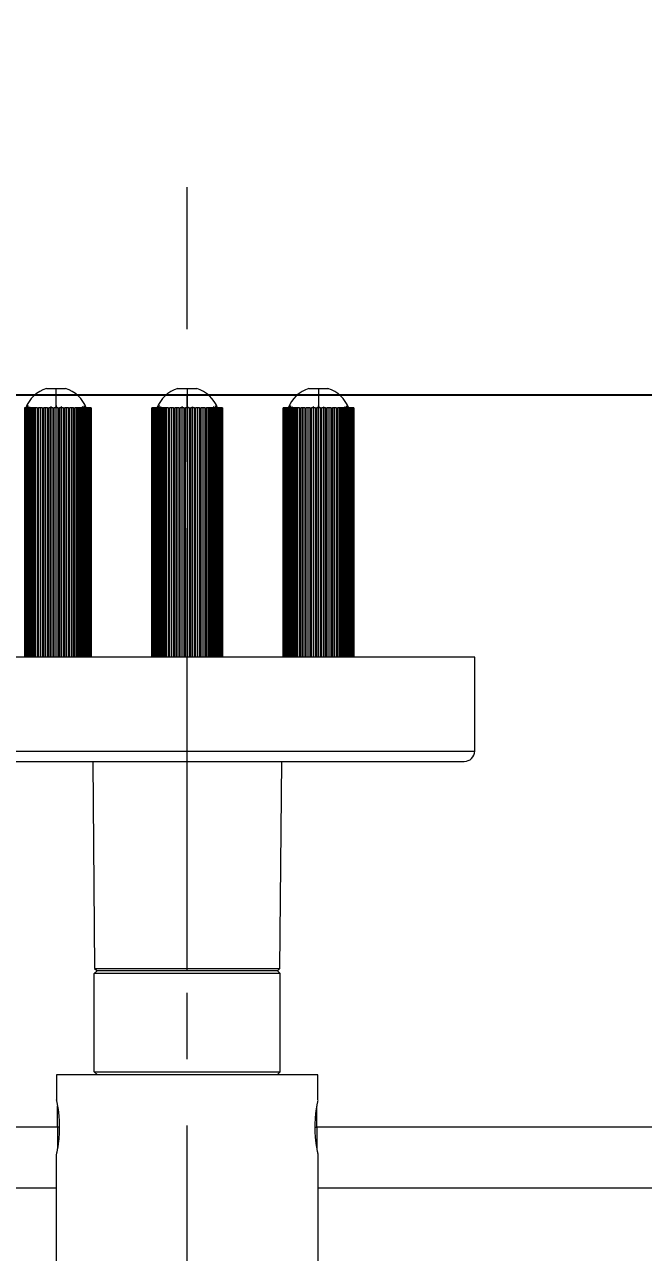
# Model space of a CAD drawing. Extents: x 3274 to 6433, y 0 to 2315.
# Drawn here: x 4212 to 4271.2, y 2053.3 to 2170.8 of the extents above; entities that cross this region are included whole.
import ezdxf

# ---------------------------------------------------------------- set-up
doc = ezdxf.new("R2010")
doc.units = 0
doc.header["$LTSCALE"] = 4
doc.header["$MEASUREMENT"] = 0
doc.header["$PDMODE"] = 3
doc.header["$PDSIZE"] = -10
doc.linetypes.add('CENTER2', pattern=[28.575, 19.05, -3.175, 3.175, -3.175])
doc.layers.get('0').update_dxf_attribs({"linetype": 'CONTINUOUS'})
doc.layers.get('DEFPOINTS').update_dxf_attribs({"linetype": 'CONTINUOUS'})
doc.layers.add('1', color=7, linetype='CONTINUOUS', true_color=0xffffff)
doc.layers.add('Cneter', color=1, linetype='CENTER2', lineweight=13)
doc.styles.add('Daelim Dimension', font='NanumGothic.ttf')
doc.dimstyles.new('DEFAULT', dxfattribs={"dimscale": 2, "dimtxt": 2, "dimasz": 2, "dimexe": 0, "dimexo": 2, "dimgap": 1, "dimtad": 1, "dimdec": 1, "dimzin": 9, "dimdsep": 46, "dimtxsty": 'Daelim Dimension', "dimcen": 0.5, "dimclrd": 252, "dimclre": 252, "dimclrt": 3, "dimadec": 1, "dimazin": 0, "dimtfac": 1, "dimtdec": 1, "dimtix": 1, "dimtmove": 0, "dimatfit": 3, "dimfxl": 1, "dimtolj": 1, "dimtzin": 1, "dimlwd": 9, "dimlwe": 9, "dimarcsym": 0})

# ---------------------------------------------------------------- blocks, each defined once
blk = doc.blocks.new('*D0')
at = {"color": 5, "lineweight": 9, "ltscale": 0.5, "transparency": 16777216}
for p, q in [((4152.52, 2170.76), (4152.52, 2192.37)), ((4302.52, 2170.76), (4302.52, 2192.37)), ((4294.52, 2190.37), (4160.52, 2190.37))]:
    blk.add_line(p, q, dxfattribs=at)
at = {"color": 5, "ltscale": 0.5, "transparency": 16777216}
for points in [[(4160.52, 2191.7), (4160.52, 2189.04), (4152.52, 2190.37)], [(4294.52, 2191.7), (4294.52, 2189.04), (4302.52, 2190.37)]]:
    blk.add_solid(points, dxfattribs=at)
at = {"layer": 'DEFPOINTS', "color": 0, "ltscale": 0.5, "transparency": 16777216}
for p in [(4152.52, 2190.37), (4152.52, 2166.76), (4302.52, 2166.76)]:
    blk.add_point(p, dxfattribs=at)
at = {"color": 7, "ltscale": 0.5, "transparency": 16777216, "insert": (4227.52, 2203.26), "char_height": 20, "attachment_point": 5, "style": 'Daelim Dimension'}
blk.add_mtext('\\A1;150~240', dxfattribs=at)
blk = doc.blocks.new('*D1')
at = {"color": 5, "lineweight": 9, "ltscale": 0.5, "transparency": 16777216}
for p, q in [((4336.52, 2135.39), (4578.33, 2135.39)), ((4576.33, 1656.29), (4576.33, 2127.39)), ((4249.99, 1648.29), (4578.33, 1648.29))]:
    blk.add_line(p, q, dxfattribs=at)
at = {"color": 5, "ltscale": 0.5, "transparency": 16777216}
for points in [[(4575, 2127.39), (4577.66, 2127.39), (4576.33, 2135.39)], [(4575, 1656.29), (4577.66, 1656.29), (4576.33, 1648.29)]]:
    blk.add_solid(points, dxfattribs=at)
at = {"layer": 'DEFPOINTS', "color": 0, "ltscale": 0.5, "transparency": 16777216}
for p in [(4332.52, 2135.39), (4576.33, 2135.39), (4245.99, 1648.29)]:
    blk.add_point(p, dxfattribs=at)
at = {"color": 7, "ltscale": 0.5, "transparency": 16777216, "insert": (4563.44, 1891.84), "char_height": 20, "attachment_point": 5, "rotation": 90, "style": 'Daelim Dimension'}
blk.add_mtext('\\A1;487', dxfattribs=at)

msp = doc.modelspace()

# ---------------------------------------------------------------- linework, layer by layer
at = {"ltscale": 0.5}
msp.add_line((3799.05, 2135.39), (5575.14, 2135.39), dxfattribs=at)
at = {"layer": '1', "color": 7, "linetype": 'Continuous', "lineweight": 18}
for p, q in [((4214.04, 2135.99), (4214.96, 2135.99)), ((4214.96, 2135.99), (4215.87, 2135.99)), ((4226.6, 2135.99), (4227.52, 2135.99)), ((4227.52, 2135.99), (4228.43, 2135.99)), ((4239.16, 2135.99), (4240.07, 2135.99)), ((4240.07, 2135.99), (4240.99, 2135.99)), ((4214.97, 2110.29), (4214.97, 2134.34)), ((4227.53, 2110.29), (4227.53, 2134.34)), ((4240.09, 2110.29), (4240.09, 2134.34)), ((4211.95, 2134.13), (4211.96, 2134.13)), ((4212.05, 2134.13), (4211.96, 2134.13)), ((4212.09, 2134.13), (4212.05, 2134.13)), ((4212.05, 2134.13), (4212.05, 2110.29)), ((4212.12, 2134.13), (4212.09, 2134.13)), ((4212.09, 2134.13), (4212.09, 2110.29)), ((4212.26, 2134.19), (4212.26, 2110.29)), ((4212.33, 2134.13), (4212.31, 2134.13)), ((4212.37, 2134.13), (4212.33, 2134.13)), ((4212.41, 2134.13), (4212.42, 2134.13)), ((4212.41, 2134.13), (4212.41, 2110.29)), ((4212.48, 2134.13), (4212.42, 2134.13)), ((4212.56, 2134.13), (4212.48, 2134.13)), ((4212.56, 2134.13), (4212.57, 2134.13)), ((4212.56, 2134.13), (4212.56, 2110.29)), ((4212.63, 2134.13), (4212.57, 2134.13)), ((4212.72, 2134.13), (4212.63, 2134.13)), ((4212.72, 2134.13), (4212.72, 2134.13)), ((4212.78, 2134.13), (4212.72, 2134.13)), ((4212.72, 2134.13), (4212.72, 2110.29)), ((4212.86, 2134.13), (4212.78, 2134.13)), ((4212.94, 2134.13), (4212.86, 2134.13)), ((4212.86, 2110.29), (4212.86, 2134.13)), ((4212.97, 2134.13), (4212.94, 2134.13)), ((4212.99, 2134.13), (4212.97, 2134.13)), ((4212.97, 2110.29), (4212.97, 2134.13)), ((4213.15, 2134.13), (4212.99, 2134.13)), ((4213.15, 2134.13), (4213.3, 2134.13)), ((4213.46, 2134.13), (4213.3, 2134.13)), ((4213.47, 2134.13), (4213.46, 2134.13)), ((4213.47, 2110.29), (4213.47, 2134.13)), ((4213.49, 2134.13), (4213.47, 2134.13)), ((4213.65, 2134.13), (4213.49, 2134.13)), ((4213.65, 2134.13), (4213.8, 2134.13)), ((4213.96, 2134.13), (4213.8, 2134.13)), ((4213.97, 2134.13), (4213.96, 2134.13)), ((4213.99, 2134.13), (4213.97, 2134.13)), ((4213.97, 2110.29), (4213.97, 2134.13)), ((4214.15, 2134.13), (4213.99, 2134.13)), ((4214.15, 2134.13), (4214.3, 2134.13)), ((4214.44, 2134.13), (4214.3, 2134.13)), ((4214.47, 2110.29), (4214.47, 2134.25)), ((4214.65, 2134.13), (4214.52, 2134.13)), ((4214.65, 2134.13), (4214.8, 2134.13)), ((4214.86, 2134.13), (4214.8, 2134.13)), ((4215.15, 2134.13), (4215.3, 2134.13)), ((4215.43, 2134.13), (4215.3, 2134.13)), ((4215.47, 2110.29), (4215.47, 2134.24)), ((4215.65, 2134.13), (4215.5, 2134.13)), ((4215.65, 2134.13), (4215.8, 2134.13)), ((4215.96, 2134.13), (4215.8, 2134.13)), ((4215.97, 2134.13), (4215.96, 2134.13)), ((4215.99, 2134.13), (4215.97, 2134.13)), ((4215.97, 2110.29), (4215.97, 2134.13)), ((4216.15, 2134.13), (4215.99, 2134.13)), ((4216.15, 2134.13), (4216.3, 2134.13)), ((4216.46, 2134.13), (4216.3, 2134.13)), ((4216.47, 2134.13), (4216.46, 2134.13)), ((4216.49, 2134.13), (4216.47, 2134.13)), ((4216.47, 2110.29), (4216.47, 2134.13)), ((4216.65, 2134.13), (4216.49, 2134.13)), ((4216.65, 2134.13), (4216.8, 2134.13)), ((4216.96, 2134.13), (4216.8, 2134.13)), ((4216.97, 2134.13), (4216.96, 2134.13)), ((4217.01, 2134.13), (4216.97, 2134.13)), ((4216.97, 2110.29), (4216.97, 2134.13)), ((4217.06, 2134.13), (4217.01, 2134.13)), ((4217.15, 2134.13), (4217.06, 2134.13)), ((4217.06, 2134.13), (4217.06, 2134.13)), ((4217.06, 2110.29), (4217.06, 2134.13)), ((4217.06, 2110.29), (4217.06, 2134.13)), ((4217.2, 2134.13), (4217.15, 2134.13)), ((4217.2, 2134.13), (4217.21, 2134.13)), ((4217.3, 2134.13), (4217.21, 2134.13)), ((4217.21, 2110.29), (4217.21, 2134.13)), ((4217.35, 2134.13), (4217.3, 2134.13)), ((4217.35, 2134.13), (4217.36, 2134.13)), ((4217.45, 2134.13), (4217.36, 2134.13)), ((4217.36, 2110.29), (4217.36, 2134.13)), ((4217.51, 2134.13), (4217.45, 2134.13)), ((4217.51, 2134.13), (4217.51, 2134.13)), ((4217.51, 2110.29), (4217.51, 2134.13)), ((4217.6, 2134.13), (4217.57, 2134.13)), ((4217.61, 2134.13), (4217.6, 2134.13)), ((4217.67, 2110.29), (4217.67, 2134.19)), ((4217.81, 2134.13), (4217.8, 2134.13)), ((4217.82, 2134.13), (4217.81, 2134.13)), ((4217.82, 2110.29), (4217.82, 2134.13)), ((4217.9, 2134.13), (4217.84, 2134.13)), ((4217.96, 2134.13), (4217.9, 2134.13)), ((4217.96, 2134.13), (4217.97, 2134.13)), ((4218.05, 2134.13), (4217.97, 2134.13)), ((4217.97, 2110.29), (4217.97, 2134.13)), ((4218.12, 2134.13), (4218.05, 2134.13)), ((4218.2, 2134.13), (4218.12, 2134.13)), ((4218.12, 2134.13), (4218.12, 2134.13)), ((4218.12, 2110.29), (4218.12, 2134.13)), ((4218.27, 2134.13), (4218.2, 2134.13)), ((4218.27, 2134.13), (4218.28, 2134.13)), ((4218.33, 2134.13), (4218.28, 2134.13)), ((4218.28, 2110.29), (4218.28, 2134.13)), ((4218.33, 2134.13), (4218.33, 2110.29)), ((4224.21, 2134.13), (4224.14, 2134.13)), ((4224.14, 2110.29), (4224.14, 2134.13)), ((4224.21, 2134.13), (4224.22, 2134.13)), ((4224.21, 2134.13), (4224.21, 2110.29)), ((4224.28, 2134.13), (4224.22, 2134.13)), ((4224.36, 2134.13), (4224.28, 2134.13)), ((4224.36, 2134.13), (4224.37, 2134.13)), ((4224.36, 2134.13), (4224.36, 2110.29)), ((4224.43, 2134.13), (4224.37, 2134.13)), ((4224.51, 2134.13), (4224.43, 2134.13)), ((4224.51, 2134.13), (4224.52, 2134.13)), ((4224.51, 2134.13), (4224.51, 2110.29)), ((4224.61, 2134.13), (4224.52, 2134.13)), ((4224.64, 2134.13), (4224.61, 2134.13)), ((4224.61, 2134.13), (4224.61, 2110.29)), ((4224.67, 2134.13), (4224.64, 2134.13)), ((4224.64, 2134.13), (4224.64, 2110.29)), ((4224.82, 2134.19), (4224.82, 2110.29)), ((4224.88, 2134.13), (4224.87, 2134.13)), ((4224.93, 2134.13), (4224.88, 2134.13)), ((4224.97, 2134.13), (4224.98, 2134.13)), ((4224.97, 2134.13), (4224.97, 2110.29)), ((4225.03, 2134.13), (4224.98, 2134.13)), ((4225.12, 2134.13), (4225.03, 2134.13)), ((4225.12, 2134.13), (4225.13, 2134.13)), ((4225.12, 2134.13), (4225.12, 2110.29)), ((4225.18, 2134.13), (4225.13, 2134.13)), ((4225.27, 2134.13), (4225.18, 2134.13)), ((4225.27, 2134.13), (4225.28, 2134.13)), ((4225.27, 2134.13), (4225.27, 2110.29)), ((4225.34, 2134.13), (4225.28, 2134.13)), ((4225.42, 2134.13), (4225.34, 2134.13)), ((4225.5, 2134.13), (4225.42, 2134.13)), ((4225.42, 2110.29), (4225.42, 2134.13)), ((4225.53, 2134.13), (4225.5, 2134.13)), ((4225.54, 2134.13), (4225.53, 2134.13)), ((4225.53, 2110.29), (4225.53, 2134.13)), ((4225.7, 2134.13), (4225.54, 2134.13)), ((4225.7, 2134.13), (4225.85, 2134.13)), ((4226.01, 2134.13), (4225.85, 2134.13)), ((4226.03, 2134.13), (4226.01, 2134.13)), ((4226.03, 2110.29), (4226.03, 2134.13)), ((4226.04, 2134.13), (4226.03, 2134.13)), ((4226.2, 2134.13), (4226.04, 2134.13)), ((4226.2, 2134.13), (4226.35, 2134.13)), ((4226.51, 2134.13), (4226.35, 2134.13)), ((4226.53, 2134.13), (4226.51, 2134.13)), ((4226.54, 2134.13), (4226.53, 2134.13)), ((4226.53, 2110.29), (4226.53, 2134.13)), ((4226.7, 2134.13), (4226.54, 2134.13)), ((4226.7, 2134.13), (4226.85, 2134.13)), ((4226.99, 2134.13), (4226.85, 2134.13)), ((4227.03, 2110.29), (4227.03, 2134.25)), ((4227.2, 2134.13), (4227.08, 2134.13)), ((4227.2, 2134.13), (4227.35, 2134.13)), ((4227.42, 2134.13), (4227.35, 2134.13)), ((4227.7, 2134.13), (4227.85, 2134.13)), ((4227.98, 2134.13), (4227.85, 2134.13)), ((4228.03, 2110.29), (4228.03, 2134.24)), ((4228.2, 2134.13), (4228.06, 2134.13)), ((4228.2, 2134.13), (4228.35, 2134.13)), ((4228.51, 2134.13), (4228.35, 2134.13)), ((4228.53, 2134.13), (4228.51, 2134.13)), ((4228.54, 2134.13), (4228.53, 2134.13)), ((4228.53, 2110.29), (4228.53, 2134.13)), ((4228.7, 2134.13), (4228.54, 2134.13)), ((4228.7, 2134.13), (4228.85, 2134.13)), ((4229.01, 2134.13), (4228.85, 2134.13)), ((4229.03, 2134.13), (4229.01, 2134.13)), ((4229.04, 2134.13), (4229.03, 2134.13)), ((4229.03, 2110.29), (4229.03, 2134.13)), ((4229.2, 2134.13), (4229.04, 2134.13)), ((4229.2, 2134.13), (4229.35, 2134.13)), ((4229.51, 2134.13), (4229.35, 2134.13)), ((4229.53, 2134.13), (4229.51, 2134.13)), ((4229.57, 2134.13), (4229.53, 2134.13)), ((4229.53, 2110.29), (4229.53, 2134.13)), ((4229.62, 2134.13), (4229.57, 2134.13)), ((4229.7, 2134.13), (4229.62, 2134.13)), ((4229.62, 2134.13), (4229.62, 2134.13)), ((4229.62, 2110.29), (4229.62, 2134.13)), ((4229.62, 2110.29), (4229.62, 2134.13)), ((4229.76, 2134.13), (4229.7, 2134.13)), ((4229.76, 2134.13), (4229.77, 2134.13)), ((4229.86, 2134.13), (4229.77, 2134.13)), ((4229.77, 2110.29), (4229.77, 2134.13)), ((4229.91, 2134.13), (4229.86, 2134.13)), ((4229.91, 2134.13), (4229.92, 2134.13)), ((4230.01, 2134.13), (4229.92, 2134.13)), ((4229.92, 2110.29), (4229.92, 2134.13)), ((4230.06, 2134.13), (4230.01, 2134.13)), ((4230.07, 2134.13), (4230.06, 2134.13)), ((4230.07, 2110.29), (4230.07, 2134.13)), ((4230.16, 2134.13), (4230.12, 2134.13)), ((4230.17, 2134.13), (4230.16, 2134.13)), ((4230.22, 2110.29), (4230.22, 2134.19)), ((4230.37, 2134.13), (4230.36, 2134.13)), ((4230.38, 2134.13), (4230.37, 2134.13)), ((4230.38, 2110.29), (4230.38, 2134.13)), ((4230.46, 2134.13), (4230.4, 2134.13)), ((4230.52, 2134.13), (4230.46, 2134.13)), ((4230.52, 2134.13), (4230.53, 2134.13)), ((4230.61, 2134.13), (4230.53, 2134.13)), ((4230.53, 2110.29), (4230.53, 2134.13)), ((4230.67, 2134.13), (4230.61, 2134.13)), ((4230.67, 2134.13), (4230.68, 2134.13)), ((4230.76, 2134.13), (4230.68, 2134.13)), ((4230.68, 2110.29), (4230.68, 2134.13)), ((4230.83, 2134.13), (4230.76, 2134.13)), ((4230.89, 2134.13), (4230.83, 2134.13)), ((4230.83, 2134.13), (4230.83, 2134.13)), ((4230.83, 2110.29), (4230.83, 2134.13)), ((4230.89, 2134.13), (4230.89, 2110.29)), ((4236.76, 2134.13), (4236.7, 2134.13)), ((4236.7, 2110.29), (4236.7, 2134.13)), ((4236.76, 2134.13), (4236.77, 2134.13)), ((4236.76, 2134.13), (4236.76, 2110.29)), ((4236.84, 2134.13), (4236.77, 2134.13)), ((4236.92, 2134.13), (4236.84, 2134.13)), ((4236.92, 2134.13), (4236.93, 2134.13)), ((4236.92, 2134.13), (4236.92, 2110.29)), ((4236.99, 2134.13), (4236.93, 2134.13)), ((4237.07, 2134.13), (4236.99, 2134.13)), ((4237.07, 2134.13), (4237.08, 2134.13)), ((4237.07, 2134.13), (4237.07, 2110.29)), ((4237.17, 2134.13), (4237.08, 2134.13)), ((4237.2, 2134.13), (4237.17, 2134.13)), ((4237.17, 2134.13), (4237.17, 2110.29)), ((4237.23, 2134.13), (4237.2, 2134.13)), ((4237.2, 2134.13), (4237.2, 2110.29)), ((4237.37, 2134.19), (4237.37, 2110.29)), ((4237.44, 2134.13), (4237.42, 2134.13)), ((4237.48, 2134.13), (4237.44, 2134.13)), ((4237.53, 2134.13), (4237.54, 2134.13)), ((4237.53, 2134.13), (4237.53, 2110.29)), ((4237.59, 2134.13), (4237.54, 2134.13)), ((4237.68, 2134.13), (4237.59, 2134.13)), ((4237.68, 2134.13), (4237.69, 2134.13)), ((4237.68, 2134.13), (4237.68, 2110.29)), ((4237.74, 2134.13), (4237.69, 2134.13)), ((4237.83, 2134.13), (4237.74, 2134.13)), ((4237.83, 2134.13), (4237.84, 2134.13)), ((4237.83, 2134.13), (4237.83, 2110.29)), ((4237.89, 2134.13), (4237.84, 2134.13)), ((4237.98, 2134.13), (4237.89, 2134.13)), ((4238.06, 2134.13), (4237.98, 2134.13)), ((4237.98, 2110.29), (4237.98, 2134.13)), ((4238.09, 2134.13), (4238.06, 2134.13)), ((4238.1, 2134.13), (4238.09, 2134.13)), ((4238.09, 2110.29), (4238.09, 2134.13)), ((4238.26, 2134.13), (4238.1, 2134.13)), ((4238.26, 2134.13), (4238.41, 2134.13)), ((4238.57, 2134.13), (4238.41, 2134.13)), ((4238.59, 2134.13), (4238.57, 2134.13)), ((4238.6, 2134.13), (4238.59, 2134.13)), ((4238.59, 2110.29), (4238.59, 2134.13)), ((4238.76, 2134.13), (4238.6, 2134.13)), ((4238.76, 2134.13), (4238.91, 2134.13)), ((4239.07, 2134.13), (4238.91, 2134.13)), ((4239.09, 2134.13), (4239.07, 2134.13)), ((4239.1, 2134.13), (4239.09, 2134.13)), ((4239.09, 2110.29), (4239.09, 2134.13)), ((4239.26, 2134.13), (4239.1, 2134.13)), ((4239.26, 2134.13), (4239.41, 2134.13)), ((4239.55, 2134.13), (4239.41, 2134.13)), ((4239.59, 2110.29), (4239.59, 2134.25)), ((4239.76, 2134.13), (4239.64, 2134.13)), ((4239.76, 2134.13), (4239.91, 2134.13)), ((4239.98, 2134.13), (4239.91, 2134.13)), ((4240.26, 2134.13), (4240.41, 2134.13)), ((4240.54, 2134.13), (4240.41, 2134.13)), ((4240.59, 2110.29), (4240.59, 2134.24)), ((4240.76, 2134.13), (4240.62, 2134.13)), ((4240.76, 2134.13), (4240.91, 2134.13)), ((4241.07, 2134.13), (4240.91, 2134.13)), ((4241.09, 2134.13), (4241.07, 2134.13)), ((4241.1, 2134.13), (4241.09, 2134.13)), ((4241.09, 2110.29), (4241.09, 2134.13)), ((4241.26, 2134.13), (4241.1, 2134.13)), ((4241.26, 2134.13), (4241.41, 2134.13)), ((4241.57, 2134.13), (4241.41, 2134.13)), ((4241.59, 2134.13), (4241.57, 2134.13)), ((4241.6, 2134.13), (4241.59, 2134.13)), ((4241.59, 2110.29), (4241.59, 2134.13)), ((4241.76, 2134.13), (4241.6, 2134.13)), ((4241.76, 2134.13), (4241.91, 2134.13)), ((4242.07, 2134.13), (4241.91, 2134.13)), ((4242.09, 2134.13), (4242.07, 2134.13)), ((4242.13, 2134.13), (4242.09, 2134.13)), ((4242.09, 2110.29), (4242.09, 2134.13)), ((4242.17, 2134.13), (4242.13, 2134.13)), ((4242.26, 2134.13), (4242.17, 2134.13)), ((4242.17, 2134.13), (4242.17, 2134.13)), ((4242.17, 2110.29), (4242.17, 2134.13)), ((4242.17, 2110.29), (4242.17, 2134.13)), ((4242.32, 2134.13), (4242.26, 2134.13)), ((4242.41, 2134.13), (4242.32, 2134.13)), ((4242.32, 2134.13), (4242.32, 2134.13)), ((4242.32, 2110.29), (4242.32, 2134.13)), ((4242.47, 2134.13), (4242.41, 2134.13)), ((4242.47, 2134.13), (4242.48, 2134.13)), ((4242.56, 2134.13), (4242.48, 2134.13)), ((4242.48, 2110.29), (4242.48, 2134.13)), ((4242.62, 2134.13), (4242.56, 2134.13)), ((4242.63, 2134.13), (4242.62, 2134.13)), ((4242.63, 2110.29), (4242.63, 2134.13)), ((4242.72, 2134.13), (4242.68, 2134.13)), ((4242.72, 2134.13), (4242.72, 2134.13)), ((4242.78, 2110.29), (4242.78, 2134.19)), ((4242.93, 2134.13), (4242.92, 2134.13)), ((4242.92, 2134.13), (4242.92, 2134.13)), ((4242.93, 2110.29), (4242.93, 2134.13)), ((4243.02, 2134.13), (4242.95, 2134.13)), ((4243.08, 2134.13), (4243.02, 2134.13)), ((4243.08, 2134.13), (4243.09, 2134.13)), ((4243.17, 2134.13), (4243.09, 2134.13)), ((4243.09, 2110.29), (4243.09, 2134.13)), ((4243.23, 2134.13), (4243.17, 2134.13)), ((4243.23, 2134.13), (4243.24, 2134.13)), ((4243.32, 2134.13), (4243.24, 2134.13)), ((4243.24, 2110.29), (4243.24, 2134.13)), ((4243.38, 2134.13), (4243.32, 2134.13)), ((4243.38, 2134.13), (4243.39, 2134.13)), ((4243.45, 2134.13), (4243.39, 2134.13)), ((4243.39, 2110.29), (4243.39, 2134.13)), ((4243.45, 2134.13), (4243.45, 2110.29)), ((4255.02, 2110.29), (4200.02, 2110.29)), ((4255.02, 2101.29), (4255.02, 2110.29)), ((4201.02, 2100.29), (4254.02, 2100.29)), ((4218.47, 2100.29), (4218.66, 2080.49)), ((4236.37, 2080.49), (4236.56, 2100.29)), ((4218.92, 2080.29), (4218.62, 2079.99)), ((4218.66, 2080.49), (4227.52, 2080.49)), ((4218.66, 2080.49), (4218.87, 2080.29)), ((4218.87, 2080.29), (4227.52, 2080.29)), ((4227.52, 2080.49), (4236.37, 2080.49)), ((4227.52, 2080.29), (4236.17, 2080.29)), ((4236.12, 2080.29), (4236.42, 2079.99)), ((4236.17, 2080.29), (4236.37, 2080.49)), ((4227.52, 2079.99), (4218.62, 2079.99)), ((4218.62, 2070.59), (4218.62, 2079.99)), ((4236.42, 2079.99), (4227.52, 2079.99)), ((4236.42, 2070.59), (4236.42, 2079.99)), ((4240.02, 2070.29), (4215.02, 2070.29)), ((4215.02, 2070.29), (4215.02, 2067.89)), ((4218.92, 2070.29), (4218.62, 2070.59)), ((4218.62, 2070.59), (4227.52, 2070.59)), ((4227.52, 2070.59), (4236.42, 2070.59)), ((4236.12, 2070.29), (4236.42, 2070.59)), ((4240.02, 2067.89), (4240.02, 2070.29)), ((4215.12, 2065.29), (4215.12, 2067.29)), ((4239.92, 2065.29), (4239.92, 2067.29)), ((4215.12, 2065.29), (4171.52, 2065.29)), ((4215.12, 2065.29), (4215.12, 2063.29)), ((4239.92, 2065.29), (4239.92, 2063.29)), ((4283.52, 2065.29), (4239.92, 2065.29)), ((4215.02, 2041.88), (4215.02, 2062.69)), ((4240.02, 2062.69), (4240.02, 2041.88))]:
    msp.add_line(p, q, dxfattribs=at)
at = {"layer": '1', "color": 7, "linetype": 'Continuous', "lineweight": 13}
for p, q in [((4214.96, 2135.99), (4214.96, 2134.31)), ((4227.52, 2135.99), (4227.52, 2134.31)), ((4240.07, 2135.99), (4240.07, 2134.31)), ((4214.96, 2134.3), (4214.96, 2110.29)), ((4214.99, 2110.29), (4214.99, 2134.3)), ((4227.51, 2134.3), (4227.51, 2110.29)), ((4227.54, 2110.29), (4227.54, 2134.3)), ((4240.07, 2134.3), (4240.07, 2110.29)), ((4240.1, 2110.29), (4240.1, 2134.3)), ((4211.96, 2134.13), (4211.96, 2110.29)), ((4212.17, 2110.29), (4212.17, 2134.17)), ((4212.27, 2134.16), (4212.27, 2110.29)), ((4212.33, 2110.29), (4212.33, 2134.13)), ((4212.42, 2134.13), (4212.42, 2110.29)), ((4212.48, 2110.29), (4212.48, 2134.13)), ((4212.57, 2134.13), (4212.57, 2110.29)), ((4212.63, 2110.29), (4212.63, 2134.13)), ((4212.72, 2134.13), (4212.72, 2110.29)), ((4212.78, 2110.29), (4212.78, 2134.13)), ((4212.94, 2134.13), (4212.94, 2110.29)), ((4212.99, 2110.29), (4212.99, 2134.13)), ((4213.15, 2134.13), (4213.15, 2110.29)), ((4213.3, 2110.29), (4213.3, 2134.13)), ((4213.46, 2134.13), (4213.46, 2110.29)), ((4213.49, 2110.29), (4213.49, 2134.13)), ((4213.65, 2134.13), (4213.65, 2110.29)), ((4213.8, 2110.29), (4213.8, 2134.13)), ((4213.96, 2134.13), (4213.96, 2110.29)), ((4213.99, 2110.29), (4213.99, 2134.13)), ((4214.15, 2134.13), (4214.15, 2110.29)), ((4214.3, 2110.29), (4214.3, 2134.13)), ((4214.46, 2134.19), (4214.46, 2110.29)), ((4214.49, 2110.29), (4214.49, 2134.21)), ((4214.65, 2134.13), (4214.65, 2110.29)), ((4214.8, 2110.29), (4214.8, 2134.13)), ((4215.15, 2134.13), (4215.15, 2110.29)), ((4215.3, 2110.29), (4215.3, 2134.13)), ((4215.46, 2134.2), (4215.46, 2110.29)), ((4215.49, 2110.29), (4215.49, 2134.18)), ((4215.65, 2134.13), (4215.65, 2110.29)), ((4215.8, 2110.29), (4215.8, 2134.13)), ((4215.96, 2134.13), (4215.96, 2110.29)), ((4215.99, 2110.29), (4215.99, 2134.13)), ((4216.15, 2134.13), (4216.15, 2110.29)), ((4216.3, 2110.29), (4216.3, 2134.13)), ((4216.46, 2134.13), (4216.46, 2110.29)), ((4216.49, 2110.29), (4216.49, 2134.13)), ((4216.65, 2134.13), (4216.65, 2110.29)), ((4216.8, 2110.29), (4216.8, 2134.13)), ((4216.96, 2134.13), (4216.96, 2110.29)), ((4217.01, 2110.29), (4217.01, 2134.13)), ((4217.15, 2134.13), (4217.15, 2110.29)), ((4217.2, 2110.29), (4217.2, 2134.13)), ((4217.3, 2134.13), (4217.3, 2110.29)), ((4217.35, 2110.29), (4217.35, 2134.13)), ((4217.45, 2134.13), (4217.45, 2110.29)), ((4217.51, 2110.29), (4217.51, 2134.13)), ((4217.6, 2134.13), (4217.6, 2110.29)), ((4217.66, 2110.29), (4217.66, 2134.16)), ((4217.75, 2134.16), (4217.75, 2110.29)), ((4217.81, 2110.29), (4217.81, 2134.13)), ((4217.9, 2134.13), (4217.9, 2110.29)), ((4217.96, 2110.29), (4217.96, 2134.13)), ((4218.05, 2134.13), (4218.05, 2110.29)), ((4218.12, 2110.29), (4218.12, 2134.13)), ((4218.2, 2134.13), (4218.2, 2110.29)), ((4218.27, 2110.29), (4218.27, 2134.13)), ((4224.22, 2134.13), (4224.22, 2110.29)), ((4224.28, 2110.29), (4224.28, 2134.13)), ((4224.37, 2134.13), (4224.37, 2110.29)), ((4224.43, 2110.29), (4224.43, 2134.13)), ((4224.52, 2134.13), (4224.52, 2110.29)), ((4224.73, 2110.29), (4224.73, 2134.17)), ((4224.83, 2134.16), (4224.83, 2110.29)), ((4224.88, 2110.29), (4224.88, 2134.13)), ((4224.98, 2134.13), (4224.98, 2110.29)), ((4225.03, 2110.29), (4225.03, 2134.13)), ((4225.13, 2134.13), (4225.13, 2110.29)), ((4225.18, 2110.29), (4225.18, 2134.13)), ((4225.28, 2134.13), (4225.28, 2110.29)), ((4225.34, 2110.29), (4225.34, 2134.13)), ((4225.5, 2134.13), (4225.5, 2110.29)), ((4225.54, 2110.29), (4225.54, 2134.13)), ((4225.7, 2134.13), (4225.7, 2110.29)), ((4225.85, 2110.29), (4225.85, 2134.13)), ((4226.01, 2134.13), (4226.01, 2110.29)), ((4226.04, 2110.29), (4226.04, 2134.13)), ((4226.2, 2134.13), (4226.2, 2110.29)), ((4226.35, 2110.29), (4226.35, 2134.13)), ((4226.51, 2134.13), (4226.51, 2110.29)), ((4226.54, 2110.29), (4226.54, 2134.13)), ((4226.7, 2134.13), (4226.7, 2110.29)), ((4226.85, 2110.29), (4226.85, 2134.13)), ((4227.01, 2134.19), (4227.01, 2110.29)), ((4227.04, 2110.29), (4227.04, 2134.21)), ((4227.2, 2134.13), (4227.2, 2110.29)), ((4227.35, 2110.29), (4227.35, 2134.13)), ((4227.7, 2134.13), (4227.7, 2110.29)), ((4227.85, 2110.29), (4227.85, 2134.13)), ((4228.01, 2134.2), (4228.01, 2110.29)), ((4228.04, 2110.29), (4228.04, 2134.18)), ((4228.2, 2134.13), (4228.2, 2110.29)), ((4228.35, 2110.29), (4228.35, 2134.13)), ((4228.51, 2134.13), (4228.51, 2110.29)), ((4228.54, 2110.29), (4228.54, 2134.13)), ((4228.7, 2134.13), (4228.7, 2110.29)), ((4228.85, 2110.29), (4228.85, 2134.13)), ((4229.01, 2134.13), (4229.01, 2110.29)), ((4229.04, 2110.29), (4229.04, 2134.13)), ((4229.2, 2134.13), (4229.2, 2110.29)), ((4229.35, 2110.29), (4229.35, 2134.13)), ((4229.51, 2134.13), (4229.51, 2110.29)), ((4229.57, 2110.29), (4229.57, 2134.13)), ((4229.7, 2134.13), (4229.7, 2110.29)), ((4229.76, 2110.29), (4229.76, 2134.13)), ((4229.86, 2134.13), (4229.86, 2110.29)), ((4229.91, 2110.29), (4229.91, 2134.13)), ((4230.01, 2134.13), (4230.01, 2110.29)), ((4230.06, 2110.29), (4230.06, 2134.13)), ((4230.16, 2134.13), (4230.16, 2110.29)), ((4230.22, 2110.29), (4230.22, 2134.16)), ((4230.31, 2134.16), (4230.31, 2110.29)), ((4230.37, 2110.29), (4230.37, 2134.13)), ((4230.46, 2134.13), (4230.46, 2110.29)), ((4230.52, 2110.29), (4230.52, 2134.13)), ((4230.61, 2134.13), (4230.61, 2110.29)), ((4230.67, 2110.29), (4230.67, 2134.13)), ((4230.76, 2134.13), (4230.76, 2110.29)), ((4230.83, 2110.29), (4230.83, 2134.13)), ((4236.77, 2134.13), (4236.77, 2110.29)), ((4236.84, 2110.29), (4236.84, 2134.13)), ((4236.93, 2134.13), (4236.93, 2110.29)), ((4236.99, 2110.29), (4236.99, 2134.13)), ((4237.08, 2134.13), (4237.08, 2110.29)), ((4237.29, 2110.29), (4237.29, 2134.17)), ((4237.38, 2134.16), (4237.38, 2110.29)), ((4237.44, 2110.29), (4237.44, 2134.13)), ((4237.54, 2134.13), (4237.54, 2110.29)), ((4237.59, 2110.29), (4237.59, 2134.13)), ((4237.69, 2134.13), (4237.69, 2110.29)), ((4237.74, 2110.29), (4237.74, 2134.13)), ((4237.84, 2134.13), (4237.84, 2110.29)), ((4237.89, 2110.29), (4237.89, 2134.13)), ((4238.06, 2134.13), (4238.06, 2110.29)), ((4238.1, 2110.29), (4238.1, 2134.13)), ((4238.26, 2134.13), (4238.26, 2110.29)), ((4238.41, 2110.29), (4238.41, 2134.13)), ((4238.57, 2134.13), (4238.57, 2110.29)), ((4238.6, 2110.29), (4238.6, 2134.13)), ((4238.76, 2134.13), (4238.76, 2110.29)), ((4238.91, 2110.29), (4238.91, 2134.13)), ((4239.07, 2134.13), (4239.07, 2110.29)), ((4239.1, 2110.29), (4239.1, 2134.13)), ((4239.26, 2134.13), (4239.26, 2110.29)), ((4239.41, 2110.29), (4239.41, 2134.13)), ((4239.57, 2134.19), (4239.57, 2110.29)), ((4239.6, 2110.29), (4239.6, 2134.21)), ((4239.76, 2134.13), (4239.76, 2110.29)), ((4239.91, 2110.29), (4239.91, 2134.13)), ((4240.26, 2134.13), (4240.26, 2110.29)), ((4240.41, 2110.29), (4240.41, 2134.13)), ((4240.57, 2134.2), (4240.57, 2110.29)), ((4240.6, 2110.29), (4240.6, 2134.18)), ((4240.76, 2134.13), (4240.76, 2110.29)), ((4240.91, 2110.29), (4240.91, 2134.13)), ((4241.07, 2134.13), (4241.07, 2110.29)), ((4241.1, 2110.29), (4241.1, 2134.13)), ((4241.26, 2134.13), (4241.26, 2110.29)), ((4241.41, 2110.29), (4241.41, 2134.13)), ((4241.57, 2134.13), (4241.57, 2110.29)), ((4241.6, 2110.29), (4241.6, 2134.13)), ((4241.76, 2134.13), (4241.76, 2110.29)), ((4241.91, 2110.29), (4241.91, 2134.13)), ((4242.07, 2134.13), (4242.07, 2110.29)), ((4242.13, 2110.29), (4242.13, 2134.13)), ((4242.26, 2134.13), (4242.26, 2110.29)), ((4242.32, 2110.29), (4242.32, 2134.13)), ((4242.41, 2134.13), (4242.41, 2110.29)), ((4242.47, 2110.29), (4242.47, 2134.13)), ((4242.56, 2134.13), (4242.56, 2110.29)), ((4242.62, 2110.29), (4242.62, 2134.13)), ((4242.72, 2134.13), (4242.72, 2110.29)), ((4242.77, 2110.29), (4242.77, 2134.16)), ((4242.87, 2134.16), (4242.87, 2110.29)), ((4242.92, 2110.29), (4242.92, 2134.13)), ((4243.02, 2134.13), (4243.02, 2110.29)), ((4243.08, 2110.29), (4243.08, 2134.13)), ((4243.17, 2134.13), (4243.17, 2110.29)), ((4243.23, 2110.29), (4243.23, 2134.13)), ((4243.32, 2134.13), (4243.32, 2110.29)), ((4243.38, 2110.29), (4243.38, 2134.13)), ((4200.02, 2101.29), (4255.02, 2101.29)), ((4227.52, 2080.49), (4227.52, 2100.29)), ((4227.52, 2080.29), (4227.52, 2080.49)), ((4215.31, 2065.29), (4215.12, 2065.29)), ((4239.73, 2065.29), (4239.92, 2065.29))]:
    msp.add_line(p, q, dxfattribs=at)
at = {"layer": '1', "color": 7, "linetype": 'Continuous', "lineweight": 18}
for centre, radius, start, end in [((4214.96, 2133.03), 3.1, 107.1498, 159.158), ((4214.96, 2133.03), 3.1, 20.842, 72.8502), ((4227.52, 2133.03), 3.1, 107.1498, 159.158), ((4227.52, 2133.03), 3.1, 20.842, 72.8502), ((4240.07, 2133.03), 3.1, 107.1498, 159.158), ((4240.07, 2133.03), 3.1, 20.842, 72.8502), ((4254.02, 2101.29), 1, 270, 0)]:
    msp.add_arc(centre, radius, start, end, dxfattribs=at)
for centre, major_axis, ratio, start_param, end_param in [((4216.32, 2133.03), (0, 2.6), 0.6, 1.039718, 1.054598), ((4216.32, 2133.03), (0, 2.6), 0.6, 1.054598, 1.059029), ((4213.62, 2133.03), (0, -2.61), 0.6, 2.079861, 2.099174), ((4228.87, 2133.03), (0, 2.6), 0.6, 1.054598, 1.059029), ((4228.87, 2133.03), (0, 2.6), 0.6, 1.039718, 1.054598), ((4226.18, 2133.03), (0, -2.61), 0.6, 2.079861, 2.099174), ((4241.43, 2133.03), (0, 2.6), 0.6, 1.039718, 1.054598), ((4241.43, 2133.03), (0, 2.6), 0.6, 1.054598, 1.059029), ((4238.73, 2133.03), (0, -2.61), 0.6, 2.079861, 2.099174), ((4214.54, 2133.03), (0, -2.82), 0.946255, 4.264004, 4.31009), ((4213.26, 2133.03), (0, -2.31), 0.575435, 4.153586, 4.213061), ((4212.21, 2133.03), (0, 1.15), 0.303313, 0.109804, 0.27946), ((4212.21, 2133.03), (0, 1.15), 0.303313, 6.003725, 6.123405), ((4216, 2133.03), (0, 2.82), 0.6, 1.122411, 1.143318), ((4213.3, 2133.03), (0, -2.31), 0.6, 2.108801, 2.129599), ((4216.64, 2133.03), (0, 2.29), 0.6, 1.012298, 1.033263), ((4213.94, 2133.03), (0, -2.83), 0.6, 1.99293, 2.014011), ((4217.71, 2133.03), (0, -1.15), 0.303313, 3.280841, 3.421053), ((4217.71, 2133.03), (0, -1.15), 0.303313, 2.862133, 3.011541), ((4227.1, 2133.03), (0, -2.82), 0.946255, 4.264004, 4.31009), ((4225.82, 2133.03), (0, -2.31), 0.575435, 4.153586, 4.213061), ((4224.77, 2133.03), (0, 1.15), 0.303313, 0.109804, 0.27946), ((4224.77, 2133.03), (0, 1.15), 0.303313, 6.003725, 6.123405), ((4228.55, 2133.03), (0, 2.82), 0.6, 1.122411, 1.143318), ((4225.86, 2133.03), (0, -2.31), 0.6, 2.108801, 2.129599), ((4229.19, 2133.03), (0, 2.29), 0.6, 1.012298, 1.033263), ((4226.5, 2133.03), (0, -2.83), 0.6, 1.99293, 2.014011), ((4230.26, 2133.03), (0, -1.15), 0.303313, 3.280841, 3.421053), ((4230.26, 2133.03), (0, -1.15), 0.303313, 2.862133, 3.011541), ((4239.66, 2133.03), (0, -2.82), 0.946255, 4.264004, 4.31009), ((4238.38, 2133.03), (0, -2.31), 0.575435, 4.153586, 4.213061), ((4237.33, 2133.03), (0, 1.15), 0.303313, 0.109804, 0.27946), ((4237.33, 2133.03), (0, 1.15), 0.303313, 6.003725, 6.123405), ((4241.11, 2133.03), (0, 2.82), 0.6, 1.122411, 1.143318), ((4238.41, 2133.03), (0, -2.31), 0.6, 2.108801, 2.129599), ((4241.75, 2133.03), (0, 2.29), 0.6, 1.012298, 1.033263), ((4239.05, 2133.03), (0, -2.83), 0.6, 1.99293, 2.014011), ((4242.82, 2133.03), (0, -1.15), 0.303313, 3.280841, 3.421053), ((4242.82, 2133.03), (0, -1.15), 0.303313, 2.862133, 3.011541)]:
    msp.add_ellipse(centre, major_axis=major_axis, ratio=ratio, start_param=start_param, end_param=end_param, dxfattribs=at)
for points in [[(4212.29, 2134.34), (4212.28, 2134.33), (4212.27, 2134.31), (4212.25, 2134.27), (4212.24, 2134.25), (4212.22, 2134.22), (4212.21, 2134.2), (4212.2, 2134.19), (4212.19, 2134.18), (4212.18, 2134.17), (4212.18, 2134.17), (4212.17, 2134.17)], [(4212.27, 2134.16), (4212.27, 2134.16), (4212.26, 2134.16), (4212.26, 2134.17), (4212.26, 2134.18), (4212.26, 2134.2), (4212.26, 2134.22), (4212.26, 2134.25), (4212.27, 2134.27), (4212.28, 2134.31), (4212.29, 2134.33), (4212.29, 2134.34)], [(4215.08, 2134.13), (4215.06, 2134.14), (4215.04, 2134.17), (4215.01, 2134.23), (4214.99, 2134.27), (4214.99, 2134.3)], [(4217.64, 2134.34), (4217.64, 2134.33), (4217.65, 2134.31), (4217.66, 2134.27), (4217.66, 2134.25), (4217.67, 2134.22), (4217.67, 2134.2), (4217.67, 2134.19), (4217.67, 2134.17), (4217.66, 2134.17), (4217.66, 2134.16), (4217.66, 2134.16)], [(4217.75, 2134.16), (4217.75, 2134.16), (4217.75, 2134.17), (4217.74, 2134.18), (4217.73, 2134.19), (4217.72, 2134.2), (4217.7, 2134.22), (4217.69, 2134.25), (4217.67, 2134.27), (4217.66, 2134.31), (4217.64, 2134.33), (4217.64, 2134.34)], [(4224.85, 2134.34), (4224.84, 2134.33), (4224.83, 2134.31), (4224.81, 2134.27), (4224.79, 2134.25), (4224.78, 2134.22), (4224.77, 2134.2), (4224.75, 2134.19), (4224.75, 2134.18), (4224.74, 2134.17), (4224.73, 2134.17), (4224.73, 2134.17)], [(4224.83, 2134.16), (4224.82, 2134.16), (4224.82, 2134.16), (4224.82, 2134.17), (4224.82, 2134.18), (4224.82, 2134.2), (4224.82, 2134.22), (4224.82, 2134.25), (4224.83, 2134.27), (4224.84, 2134.31), (4224.84, 2134.33), (4224.85, 2134.34)], [(4227.63, 2134.13), (4227.62, 2134.14), (4227.6, 2134.17), (4227.57, 2134.23), (4227.55, 2134.27), (4227.54, 2134.3)], [(4230.19, 2134.34), (4230.2, 2134.33), (4230.2, 2134.31), (4230.21, 2134.27), (4230.22, 2134.25), (4230.22, 2134.22), (4230.22, 2134.2), (4230.22, 2134.19), (4230.22, 2134.17), (4230.22, 2134.17), (4230.22, 2134.16), (4230.22, 2134.16)], [(4230.31, 2134.16), (4230.31, 2134.16), (4230.3, 2134.17), (4230.3, 2134.18), (4230.29, 2134.19), (4230.27, 2134.2), (4230.26, 2134.22), (4230.25, 2134.25), (4230.23, 2134.27), (4230.21, 2134.31), (4230.2, 2134.33), (4230.19, 2134.34)], [(4237.41, 2134.34), (4237.4, 2134.33), (4237.38, 2134.31), (4237.37, 2134.27), (4237.35, 2134.25), (4237.34, 2134.22), (4237.32, 2134.2), (4237.31, 2134.19), (4237.3, 2134.18), (4237.29, 2134.17), (4237.29, 2134.17), (4237.29, 2134.17)], [(4237.38, 2134.16), (4237.38, 2134.16), (4237.38, 2134.16), (4237.37, 2134.17), (4237.37, 2134.18), (4237.37, 2134.2), (4237.38, 2134.22), (4237.38, 2134.25), (4237.39, 2134.27), (4237.39, 2134.31), (4237.4, 2134.33), (4237.41, 2134.34)], [(4240.19, 2134.13), (4240.18, 2134.14), (4240.16, 2134.17), (4240.13, 2134.23), (4240.11, 2134.27), (4240.1, 2134.3)], [(4242.75, 2134.34), (4242.75, 2134.33), (4242.76, 2134.31), (4242.77, 2134.27), (4242.78, 2134.25), (4242.78, 2134.22), (4242.78, 2134.2), (4242.78, 2134.19), (4242.78, 2134.17), (4242.78, 2134.17), (4242.77, 2134.16), (4242.77, 2134.16)], [(4242.87, 2134.16), (4242.86, 2134.16), (4242.86, 2134.17), (4242.85, 2134.18), (4242.84, 2134.19), (4242.83, 2134.2), (4242.82, 2134.22), (4242.8, 2134.25), (4242.79, 2134.27), (4242.77, 2134.31), (4242.76, 2134.33), (4242.75, 2134.34)], [(4212.44, 2134.24), (4212.44, 2134.22), (4212.42, 2134.19), (4212.39, 2134.16), (4212.38, 2134.14), (4212.37, 2134.13)], [(4212.42, 2134.13), (4212.42, 2134.14), (4212.43, 2134.16), (4212.44, 2134.2), (4212.44, 2134.23), (4212.44, 2134.24)], [(4214.46, 2134.19), (4214.45, 2134.19), (4214.45, 2134.17), (4214.44, 2134.15), (4214.44, 2134.14), (4214.44, 2134.13)], [(4214.52, 2134.13), (4214.52, 2134.14), (4214.51, 2134.15), (4214.5, 2134.18), (4214.49, 2134.2), (4214.49, 2134.21)], [(4215.15, 2134.13), (4215.14, 2134.13), (4215.12, 2134.13), (4215.1, 2134.13), (4215.08, 2134.13), (4215.08, 2134.13)], [(4215.46, 2134.2), (4215.45, 2134.19), (4215.45, 2134.17), (4215.44, 2134.15), (4215.43, 2134.14), (4215.43, 2134.13)], [(4215.5, 2134.13), (4215.5, 2134.14), (4215.5, 2134.15), (4215.49, 2134.17), (4215.49, 2134.18), (4215.49, 2134.18)], [(4217.48, 2134.25), (4217.48, 2134.23), (4217.49, 2134.21), (4217.5, 2134.17), (4217.5, 2134.14), (4217.51, 2134.13)], [(4217.57, 2134.13), (4217.56, 2134.14), (4217.54, 2134.16), (4217.51, 2134.2), (4217.49, 2134.23), (4217.48, 2134.25)], [(4217.79, 2134.24), (4217.8, 2134.22), (4217.81, 2134.19), (4217.82, 2134.15), (4217.82, 2134.14), (4217.82, 2134.13)], [(4217.84, 2134.13), (4217.83, 2134.14), (4217.82, 2134.16), (4217.81, 2134.2), (4217.8, 2134.23), (4217.79, 2134.24)], [(4225, 2134.24), (4224.99, 2134.22), (4224.97, 2134.19), (4224.95, 2134.16), (4224.93, 2134.14), (4224.93, 2134.13)], [(4224.98, 2134.13), (4224.98, 2134.14), (4224.98, 2134.16), (4224.99, 2134.2), (4225, 2134.23), (4225, 2134.24)], [(4227.01, 2134.19), (4227.01, 2134.19), (4227.01, 2134.17), (4227, 2134.15), (4227, 2134.14), (4226.99, 2134.13)], [(4227.08, 2134.13), (4227.07, 2134.14), (4227.07, 2134.15), (4227.05, 2134.18), (4227.05, 2134.2), (4227.04, 2134.21)], [(4227.7, 2134.13), (4227.7, 2134.13), (4227.68, 2134.13), (4227.66, 2134.13), (4227.64, 2134.13), (4227.63, 2134.13)], [(4228.01, 2134.2), (4228.01, 2134.19), (4228, 2134.17), (4227.99, 2134.15), (4227.99, 2134.14), (4227.98, 2134.13)], [(4228.06, 2134.13), (4228.06, 2134.14), (4228.05, 2134.15), (4228.05, 2134.17), (4228.04, 2134.18), (4228.04, 2134.18)], [(4230.04, 2134.25), (4230.04, 2134.23), (4230.05, 2134.21), (4230.06, 2134.17), (4230.06, 2134.14), (4230.06, 2134.13)], [(4230.12, 2134.13), (4230.12, 2134.14), (4230.1, 2134.16), (4230.07, 2134.2), (4230.05, 2134.23), (4230.04, 2134.25)], [(4230.35, 2134.24), (4230.35, 2134.22), (4230.36, 2134.19), (4230.37, 2134.15), (4230.38, 2134.14), (4230.38, 2134.13)], [(4230.4, 2134.13), (4230.39, 2134.14), (4230.38, 2134.16), (4230.36, 2134.2), (4230.35, 2134.23), (4230.35, 2134.24)], [(4237.56, 2134.24), (4237.55, 2134.22), (4237.53, 2134.19), (4237.51, 2134.16), (4237.49, 2134.14), (4237.48, 2134.13)], [(4237.54, 2134.13), (4237.54, 2134.14), (4237.54, 2134.16), (4237.55, 2134.2), (4237.56, 2134.23), (4237.56, 2134.24)], [(4239.57, 2134.19), (4239.57, 2134.19), (4239.56, 2134.17), (4239.56, 2134.15), (4239.55, 2134.14), (4239.55, 2134.13)], [(4239.64, 2134.13), (4239.63, 2134.14), (4239.62, 2134.15), (4239.61, 2134.18), (4239.6, 2134.2), (4239.6, 2134.21)], [(4240.26, 2134.13), (4240.25, 2134.13), (4240.24, 2134.13), (4240.21, 2134.13), (4240.2, 2134.13), (4240.19, 2134.13)], [(4240.57, 2134.2), (4240.57, 2134.19), (4240.56, 2134.17), (4240.55, 2134.15), (4240.54, 2134.14), (4240.54, 2134.13)], [(4240.62, 2134.13), (4240.61, 2134.14), (4240.61, 2134.15), (4240.61, 2134.17), (4240.6, 2134.18), (4240.6, 2134.18)], [(4242.6, 2134.25), (4242.6, 2134.23), (4242.61, 2134.21), (4242.61, 2134.17), (4242.62, 2134.14), (4242.62, 2134.13)], [(4242.68, 2134.13), (4242.67, 2134.14), (4242.66, 2134.16), (4242.63, 2134.2), (4242.61, 2134.23), (4242.6, 2134.25)], [(4242.9, 2134.24), (4242.91, 2134.22), (4242.92, 2134.19), (4242.93, 2134.15), (4242.93, 2134.14), (4242.93, 2134.13)], [(4242.95, 2134.13), (4242.95, 2134.14), (4242.94, 2134.16), (4242.92, 2134.2), (4242.91, 2134.23), (4242.9, 2134.24)], [(4215.02, 2067.89), (4215.02, 2067.89), (4215.02, 2067.89), (4215.02, 2067.88)], [(4240.02, 2062.69), (4240.02, 2062.69), (4240.02, 2062.69), (4240.01, 2062.7)]]:
    msp.add_open_spline(points, degree=3, dxfattribs=at)
for points, knots in [([(4214.96, 2134.3), (4214.95, 2134.27), (4214.93, 2134.24), (4214.91, 2134.2), (4214.9, 2134.18), (4214.88, 2134.15), (4214.87, 2134.14), (4214.86, 2134.13)], [0, 0, 0, 0, 0.5, 0.5, 0.75, 0.75, 1, 1, 1, 1]), ([(4227.51, 2134.3), (4227.5, 2134.27), (4227.49, 2134.24), (4227.47, 2134.2), (4227.46, 2134.18), (4227.44, 2134.15), (4227.43, 2134.14), (4227.42, 2134.13)], [0, 0, 0, 0, 0.5, 0.5, 0.75, 0.75, 1, 1, 1, 1]), ([(4240.07, 2134.3), (4240.06, 2134.27), (4240.05, 2134.24), (4240.03, 2134.2), (4240.02, 2134.18), (4240, 2134.15), (4239.99, 2134.14), (4239.98, 2134.13)], [0, 0, 0, 0, 0.5, 0.5, 0.75, 0.75, 1, 1, 1, 1]), ([(4215.03, 2062.74), (4215.03, 2062.75), (4215.04, 2062.77), (4215.04, 2062.81), (4215.05, 2062.82), (4215.05, 2062.85), (4215.06, 2062.87), (4215.07, 2062.91), (4215.07, 2062.95), (4215.09, 2063.03), (4215.1, 2063.07), (4215.11, 2063.16), (4215.12, 2063.21), (4215.13, 2063.28), (4215.14, 2063.29), (4215.14, 2063.32), (4215.15, 2063.36), (4215.16, 2063.4), (4215.18, 2063.55), (4215.2, 2063.68), (4215.22, 2063.86), (4215.23, 2063.89), (4215.23, 2063.95), (4215.24, 2063.97), (4215.24, 2064), (4215.25, 2064.1), (4215.26, 2064.19), (4215.27, 2064.35), (4215.28, 2064.43), (4215.29, 2064.6), (4215.3, 2064.68), (4215.3, 2064.79), (4215.3, 2064.81), (4215.31, 2064.85), (4215.31, 2064.92), (4215.31, 2064.98), (4215.31, 2065.11), (4215.31, 2065.2), (4215.31, 2065.37), (4215.31, 2065.46), (4215.31, 2065.57), (4215.31, 2065.59), (4215.31, 2065.63), (4215.31, 2065.66), (4215.31, 2065.72), (4215.3, 2065.85), (4215.29, 2065.98), (4215.28, 2066.14), (4215.28, 2066.22), (4215.26, 2066.34), (4215.26, 2066.38), (4215.25, 2066.46), (4215.25, 2066.5), (4215.24, 2066.61), (4215.23, 2066.68), (4215.21, 2066.82), (4215.2, 2066.89), (4215.19, 2066.99), (4215.18, 2067.02), (4215.17, 2067.07), (4215.17, 2067.09), (4215.17, 2067.12), (4215.16, 2067.13), (4215.14, 2067.27), (4215.12, 2067.37), (4215.1, 2067.51), (4215.09, 2067.55), (4215.08, 2067.61), (4215.07, 2067.63), (4215.07, 2067.67), (4215.06, 2067.68), (4215.05, 2067.73), (4215.04, 2067.78), (4215.03, 2067.83), (4215.03, 2067.85), (4215.02, 2067.86), (4215.02, 2067.87), (4215.02, 2067.87), (4215.02, 2067.89), (4215.02, 2067.89), (4215.02, 2067.89)], [0, 0, 0, 0, 0.033011, 0.033011, 0.049683, 0.049683, 0.066355, 0.066355, 0.0997, 0.0997, 0.133044, 0.133044, 0.166389, 0.166389, 0.174725, 0.174725, 0.183061, 0.199733, 0.199733, 0.266422, 0.266422, 0.283094, 0.283094, 0.29143, 0.29143, 0.299767, 0.333111, 0.333111, 0.366455, 0.366455, 0.3998, 0.3998, 0.408136, 0.408136, 0.416472, 0.433144, 0.433144, 0.466489, 0.466489, 0.499833, 0.499833, 0.508169, 0.508169, 0.516505, 0.516505, 0.533178, 0.566522, 0.566522, 0.599867, 0.599867, 0.616539, 0.616539, 0.633211, 0.633211, 0.666556, 0.666556, 0.6999, 0.6999, 0.716572, 0.716572, 0.724908, 0.724908, 0.733244, 0.733244, 0.799933, 0.799933, 0.833278, 0.833278, 0.84995, 0.84995, 0.866622, 0.866622, 0.899967, 0.933311, 0.933311, 0.949983, 0.949983, 0.966656, 0.966656, 1, 1, 1, 1]), ([(4240.01, 2067.84), (4240, 2067.83), (4240, 2067.81), (4239.99, 2067.77), (4239.99, 2067.76), (4239.98, 2067.73), (4239.98, 2067.71), (4239.97, 2067.67), (4239.96, 2067.63), (4239.95, 2067.55), (4239.94, 2067.51), (4239.92, 2067.42), (4239.91, 2067.37), (4239.9, 2067.3), (4239.9, 2067.29), (4239.89, 2067.26), (4239.88, 2067.22), (4239.88, 2067.18), (4239.85, 2067.03), (4239.83, 2066.9), (4239.81, 2066.72), (4239.81, 2066.69), (4239.8, 2066.63), (4239.8, 2066.61), (4239.79, 2066.58), (4239.78, 2066.48), (4239.77, 2066.39), (4239.76, 2066.23), (4239.75, 2066.07), (4239.74, 2065.9), (4239.73, 2065.79), (4239.73, 2065.77), (4239.73, 2065.73), (4239.73, 2065.66), (4239.72, 2065.6), (4239.72, 2065.47), (4239.72, 2065.38), (4239.72, 2065.21), (4239.72, 2065.12), (4239.72, 2065.01), (4239.72, 2064.99), (4239.72, 2064.95), (4239.73, 2064.92), (4239.73, 2064.86), (4239.73, 2064.73), (4239.74, 2064.61), (4239.75, 2064.44), (4239.76, 2064.36), (4239.77, 2064.24), (4239.77, 2064.2), (4239.78, 2064.12), (4239.78, 2064.08), (4239.8, 2063.97), (4239.81, 2063.9), (4239.82, 2063.76), (4239.83, 2063.69), (4239.85, 2063.59), (4239.85, 2063.56), (4239.86, 2063.51), (4239.86, 2063.5), (4239.87, 2063.46), (4239.87, 2063.45), (4239.89, 2063.32), (4239.91, 2063.21), (4239.94, 2063.07), (4239.95, 2063.03), (4239.96, 2062.97), (4239.96, 2062.95), (4239.97, 2062.92), (4239.97, 2062.9), (4239.98, 2062.85), (4239.99, 2062.8), (4240, 2062.76), (4240.01, 2062.73), (4240.01, 2062.72), (4240.01, 2062.71), (4240.01, 2062.71), (4240.02, 2062.69), (4240.02, 2062.69), (4240.02, 2062.69)], [0, 0, 0, 0, 0.033124, 0.033124, 0.049794, 0.049794, 0.066464, 0.066464, 0.099805, 0.099805, 0.133146, 0.133146, 0.166486, 0.166486, 0.174821, 0.174821, 0.183156, 0.199827, 0.199827, 0.266508, 0.266508, 0.283178, 0.283178, 0.291513, 0.291513, 0.299848, 0.333189, 0.333189, 0.366529, 0.39987, 0.39987, 0.408205, 0.408205, 0.41654, 0.433211, 0.433211, 0.466551, 0.466551, 0.499892, 0.499892, 0.508227, 0.508227, 0.516562, 0.516562, 0.533232, 0.566573, 0.566573, 0.599913, 0.599913, 0.616584, 0.616584, 0.633254, 0.633254, 0.666594, 0.666594, 0.699935, 0.699935, 0.716605, 0.716605, 0.72494, 0.72494, 0.733276, 0.733276, 0.799957, 0.799957, 0.833297, 0.833297, 0.849967, 0.849967, 0.866638, 0.866638, 0.899978, 0.933319, 0.933319, 0.949989, 0.949989, 0.966659, 0.966659, 1, 1, 1, 1])]:
    msp.add_open_spline(points, degree=3, knots=knots, dxfattribs=at)
at = {"layer": '1', "color": 7, "linetype": 'Continuous', "lineweight": 13}
for points in [[(4215.02, 2059.46), (4198.47, 2059.46), (4181.91, 2059.46), (4165.36, 2059.46)], [(4289.67, 2059.46), (4273.12, 2059.46), (4256.57, 2059.46), (4240.02, 2059.46)]]:
    msp.add_open_spline(points, degree=3, dxfattribs=at)
at = {"layer": 'Cneter', "lineweight": 5, "ltscale": 0.5}
msp.add_line((4227.52, 1513.01), (4227.52, 2155.27), dxfattribs=at)

# ---------------------------------------------------------------- dimensions: what is measured, and where the dimension line sits
at = {"color": 5, "ltscale": 0.5}
dim = msp.add_linear_dim(base=(4152.52, 2190.37), p1=(4302.52, 2166.76), p2=(4152.52, 2166.76), text='<>~240', dimstyle='DEFAULT', override={"dimtxt": 10, "dimasz": 4, "dimexe": 1, "dimdec": 0, "dimclrd": 5, "dimclre": 5, "dimclrt": 7}, dxfattribs=at)
dim.commit()
dim.dimension.update_dxf_attribs({"geometry": '*D0', "text_midpoint": (4227.52, 2203.26)})
dim = msp.add_linear_dim(base=(4576.33, 2135.39), p1=(4245.99, 1648.29), p2=(4332.52, 2135.39), angle=90, dimstyle='DEFAULT', override={"dimtxt": 10, "dimasz": 4, "dimexe": 1, "dimdec": 0, "dimclrd": 5, "dimclre": 5, "dimclrt": 7}, dxfattribs=at)
dim.commit()
dim.dimension.update_dxf_attribs({"geometry": '*D1', "text_midpoint": (4563.44, 1891.84)})

doc.saveas('drawing.dxf')
